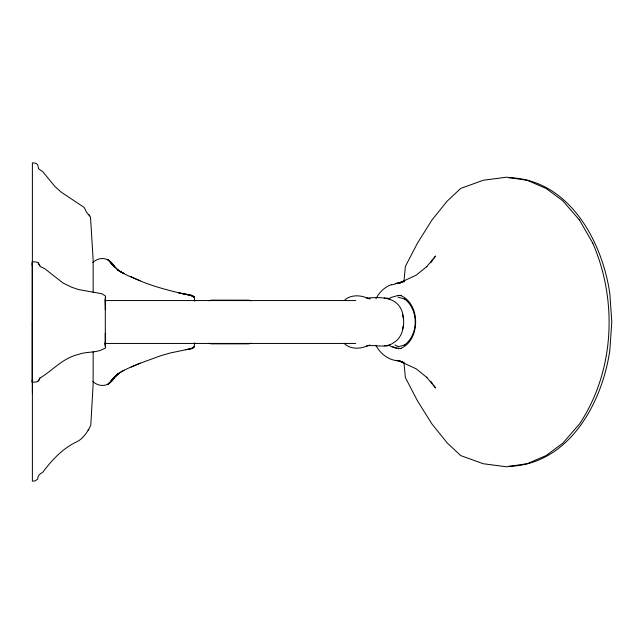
<?xml version="1.0" encoding="UTF-8"?>
<svg xmlns="http://www.w3.org/2000/svg" width="644" height="644" viewBox="0 0 644 644"><rect width="100%" height="100%" fill="white"/><g stroke="black" fill="none" stroke-linecap="round" stroke-linejoin="round"><path stroke-width="0.97" d="M38.149 381.184L39.839 377.98L39.123 380.145L36.619 381.964L32.2 382.222L32.2 381.82M32.2 381.151L32.2 380.129M32.2 265.827L32.2 262.849M32.385 392.776L32.385 322M93.163 292.328L93.139 259.741L90.514 217.213L86.513 212.101L84.171 207.432L61.035 192.025L54.756 186.325L42.665 171.618L38.543 168.744L37.763 165.017L36.692 163.85L35.267 163.093L32.385 162.835L32.385 481.165L35.267 480.907L37.763 478.983C37.481 475.546 39.968 473.847 42.665 472.382C51.568 460.412 61.905 449.303 75.388 442.42C83.052 439.345 87.423 432.035 90.788 425.201L93.139 384.259L93.163 351.672M105.294 303.59L105.318 344.612L105.286 333.222M194.754 342.809L193.949 347.688L192.508 348.468L185.408 349.7M105.286 309.595L105.318 299.388L105.294 304.443M105.391 297.182L105.302 302.648M105.35 299.685L105.415 295.958L101.792 293.72L78.407 289.534L71.54 287.168L63.128 283.078L44.75 268.685L40.379 266.616L38.149 262.816L36.619 262.036L32.2 261.77L32.2 382.222M403.925 281.943L405.374 266.423L417.545 243.013L432.06 219.87L447.242 201.049L460.718 188.41L483.274 180.264L506.442 177.205L527.291 180.336L546.12 188.467L562.743 200.751L579.487 220.007M402.589 328.923L402.452 329.559L403.241 325.856M111.066 380.813C118.102 371.29 129.734 367.724 140.134 363.24L160.316 355.866L170.056 353.025L189.779 348.935M375.951 298.719C379.219 292.408 384.669 286.934 391.488 284.6C390.328 286.314 413.955 277.041 399.803 283.239M131.175 367.056L140.142 363.224M430.796 262.768L432.382 260.522M433.444 259.025L435.561 256.03L426.545 266.849L426.9 266.511L416.241 275.141L399.481 282.941L403.796 281.09L403.249 281.404M39.831 378.149C52.542 370.598 63.08 357.814 78.407 354.466C86.264 351.374 96.012 353.113 103.185 349.096L105.415 348.042L105.334 343.55L105.391 346.818M118.44 373.48L113.489 378.237L118.44 373.48L114.326 377.505L114.608 377.159C110.172 386.046 100.585 388.211 92.857 381.61M111.637 380.91L114.608 377.159M112.716 379.3L107.556 384.701L109.206 382.963M112.933 378.664L118.44 373.359L113.489 378.117L118.222 373.609L123.986 370.26M389.089 299.009L390.763 297.544L397.928 295.532M88.123 430.16L88.928 429.435M344.097 300.595C350.569 294.316 360.721 294.896 368.352 298.558L367.515 298.365L370.155 298.76L367.635 298.43M192.266 348.058L194.126 346.722L191.252 348.517M209.059 300.78L210.999 300.152L248.656 300.152L251.257 300.78M251.257 343.22L248.656 343.848L210.999 343.848L209.059 343.22M92.857 262.39C100.875 255.539 109.899 258.26 114.608 266.994L107.556 259.299L118.44 270.496L112.933 265.304M401.574 348.018C420.323 339.428 420.315 304.572 401.582 295.982M397.928 346.875L404.657 344.983L404.327 345.216C418.841 334.566 418.841 309.434 404.327 298.776L404.657 299.017L397.928 297.126M366.565 345.836C375.347 344.468 385.925 348.75 393.516 342.753C402.162 337.923 404.488 326.83 403.426 317.693C400.995 296.932 382.906 296.554 366.565 298.164M387.503 345.675L389.362 345.337L384.218 345.804M189.199 349.04L191.638 348.629M367.635 345.57L370.155 345.24L367.515 345.635L368.352 345.442C360.721 349.112 350.569 349.684 344.097 343.405M400.689 348.348L398.25 348.662L401.51 348.468M508.519 177.704L509.742 177.68C569.127 179.885 602.446 241.419 609.836 293.841L611.8 322L609.836 350.159C602.446 402.581 569.127 464.115 509.742 466.32L508.519 466.296M399.795 348.46C396.205 348.106 391.681 347.865 389.089 344.991M105.061 300.555L355.738 300.563M105.053 343.445L355.738 343.453M385.136 298.236L384.218 298.196L389.362 298.663L387.503 298.333M398.572 360.873L398.998 360.914C389.129 360.503 380.266 354.015 375.951 345.289M399.884 295.314L401.51 295.532M398.25 295.338L400.697 295.652M395.641 360.479C397.63 359.505 409.439 365.8 399.819 360.745M194.754 301.126L193.965 296.256C172.761 291.458 150.97 286.604 131.167 276.856L131.175 276.88C128.897 277.049 106.485 263.316 123.986 273.676L118.069 270.174L123.986 273.732M191.872 295.346L178.726 292.923L190.326 295.081M396.632 348.13L392.679 346.625M403.265 362.588L399.481 361.059L416.241 368.859L426.908 377.489L426.553 377.159L435.561 387.978L433.444 384.983M131.167 276.904L140.142 280.72M192.266 295.878L191.276 295.387L194.126 297.246L192.886 296.329M113.489 265.835L114.326 266.664L110.357 262.003L114.608 267.051L110.357 262.003L112.169 263.943L111.637 263.356M38.149 262.816L39.831 265.851M88.928 214.565L89.806 215.748M430.804 381.24L432.39 383.486M592.585 242.804L592.721 243.038C617.781 300.635 614.634 371.21 579.479 424.002L562.735 443.249L546.12 455.541L527.291 463.672L506.442 466.795L483.274 463.736L460.726 455.598L447.25 442.959L432.06 424.138L417.545 400.995L405.374 377.585L403.925 362.073M579.302 219.701L592.721 243.038M403.241 318.144L402.452 314.441L402.589 315.085M105.334 343.574L105.358 345.989L105.302 341.392M397.742 346.247A24.875 17.589 90 0 1 394.933 344.975M114.608 376.925L110.357 381.997L114.608 376.925M398.572 283.127L395.633 283.489L398.99 283.086L398.572 283.127M387.777 345.619L386.722 345.715L388.533 345.554L387.777 345.619M388.533 298.446L386.722 298.285L388.533 298.446M192.266 295.918L191.276 295.419L194.126 297.214L192.266 295.918"/></g></svg>
